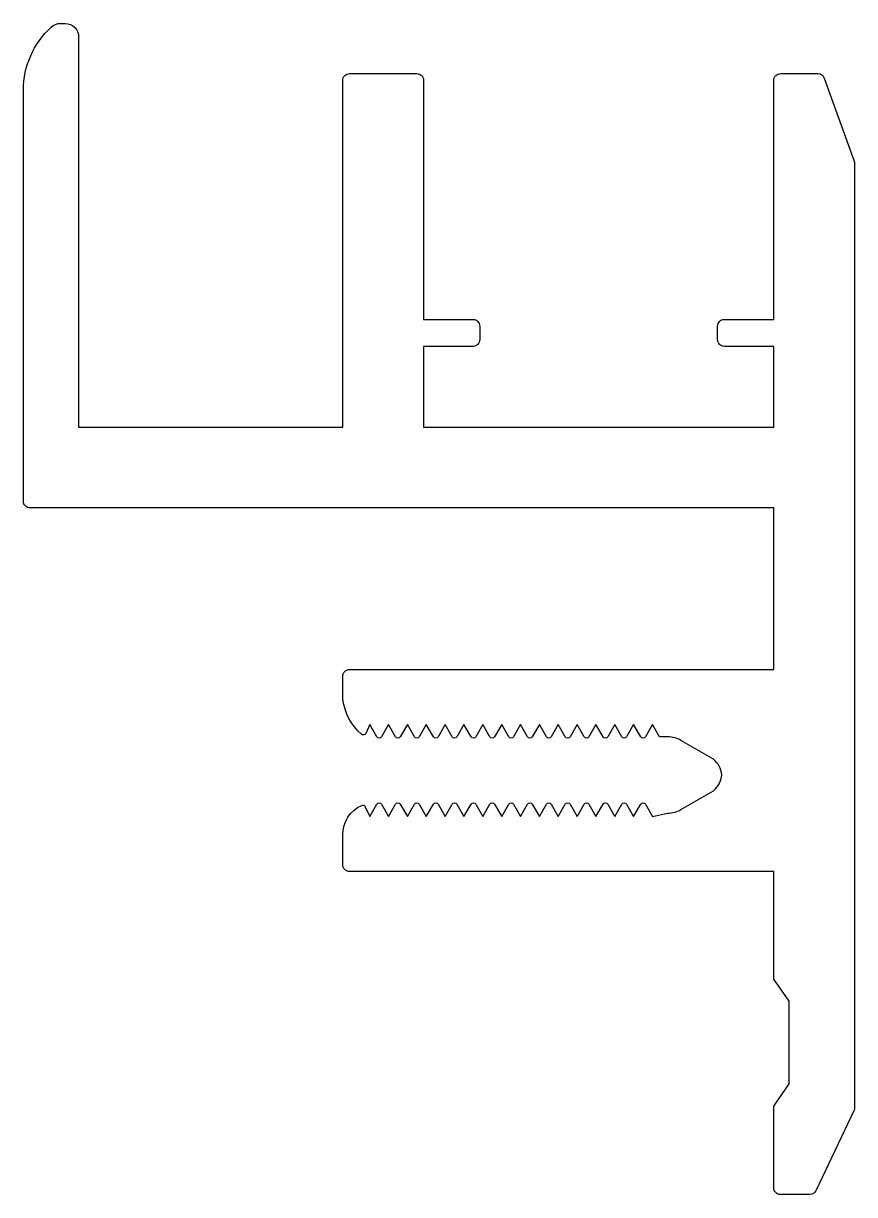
# Model space of a CAD drawing. Extents: x 636.2 to 667, y 713.1 to 756.6.
import ezdxf

# ---------------------------------------------------------------- set-up
doc = ezdxf.new("R2010")
doc.units = 0
doc.layers.get('0').update_dxf_attribs({"linetype": 'CONTINUOUS'})

msp = doc.modelspace()

# ---------------------------------------------------------------- linework, layer by layer
at = {"color": 0}
msp.add_lwpolyline([(665.886, 754.552), (666.998, 751.466, -0.08669), (667.013, 751.381), (667.013, 716.306, -0.111182), (666.989, 716.199), (665.581, 713.23, -0.28969), (665.355, 713.087), (664.263, 713.087, -0.414214), (664.013, 713.337), (664.013, 716.374), (664.586, 717.194), (664.586, 720.268), (664.013, 721.087), (664.013, 725.087), (648.263, 725.087, -0.414366), (648.013, 725.337), (648.014, 726.449, -0.294451), (648.718, 727.542, -0.415179), (648.851, 727.492), (649.014, 727.129), (649.277, 727.587, -0.578853), (649.45, 727.587), (649.713, 727.129), (649.976, 727.587, -0.578853), (650.15, 727.587), (650.413, 727.129), (650.676, 727.587, -0.578853), (650.85, 727.587), (651.113, 727.129), (651.376, 727.587, -0.578853), (651.55, 727.587), (651.813, 727.129), (652.076, 727.587, -0.578853), (652.249, 727.587), (652.513, 727.128), (652.776, 727.587, -0.578853), (652.95, 727.587), (653.213, 727.129), (653.476, 727.587, -0.578853), (653.649, 727.587), (653.913, 727.129), (654.176, 727.587, -0.578853), (654.349, 727.587), (654.612, 727.129), (654.875, 727.587, -0.578853), (655.049, 727.587), (655.312, 727.128), (655.576, 727.587, -0.578853), (655.749, 727.587), (656.012, 727.129), (656.275, 727.587, -0.578853), (656.449, 727.587), (656.712, 727.129), (656.975, 727.587, -0.578853), (657.148, 727.587), (657.411, 727.129), (657.674, 727.587, -0.578853), (657.848, 727.587), (658.111, 727.128), (658.375, 727.587, -0.578853), (658.548, 727.587), (658.811, 727.129), (659.074, 727.587, -0.578853), (659.248, 727.587), (659.511, 727.129), (660.068, 727.253, 0.13208), (660.568, 727.387), (661.774, 728.084, 0.197312), (662.083, 728.67, 0.197312), (661.774, 729.257), (660.568, 729.953, 0.13208), (660.068, 730.087), (659.776, 730.087), (659.512, 730.547), (659.248, 730.087, -0.578853), (659.074, 730.087), (658.811, 730.545), (658.548, 730.087, -0.578853), (658.375, 730.087), (658.111, 730.546), (657.848, 730.087, -0.578853), (657.674, 730.087), (657.411, 730.545), (657.148, 730.087, -0.578853), (656.975, 730.087), (656.712, 730.545), (656.449, 730.087, -0.578853), (656.275, 730.087), (656.012, 730.545), (655.749, 730.087, -0.578853), (655.576, 730.087), (655.312, 730.546), (655.049, 730.087, -0.578853), (654.875, 730.087), (654.612, 730.545), (654.349, 730.087, -0.578853), (654.176, 730.087), (653.913, 730.546), (653.649, 730.087, -0.578853), (653.476, 730.087), (653.213, 730.545), (652.95, 730.087, -0.578853), (652.776, 730.087), (652.513, 730.546), (652.249, 730.087, -0.578853), (652.076, 730.087), (651.813, 730.545), (651.55, 730.087, -0.578853), (651.376, 730.087), (651.113, 730.546), (650.85, 730.087, -0.578853), (650.676, 730.087), (650.413, 730.545), (650.15, 730.087, -0.578982), (649.976, 730.087), (649.713, 730.545), (649.45, 730.087, -0.578853), (649.277, 730.087), (649.014, 730.545), (648.865, 730.214, -0.50416), (648.708, 730.18, -0.181557), (648.014, 731.476), (648.013, 732.337, -0.4144), (648.263, 732.587), (664.013, 732.587), (664.013, 738.587), (636.409, 738.587, -0.414214), (636.159, 738.837), (636.159, 754.099, -0.210229), (637.191, 756.449, -0.188576), (637.53, 756.582), (637.709, 756.582, -0.414213), (638.209, 756.082), (638.209, 741.587), (639.013, 741.587), (648.013, 741.587), (648.013, 754.468, -0.414214), (648.263, 754.718), (650.763, 754.718, -0.414214), (651.013, 754.468), (651.013, 745.587), (652.849, 745.587, -0.414214), (653.099, 745.337), (653.099, 744.837, -0.414214), (652.849, 744.587), (651.013, 744.587), (651.013, 741.587), (664.013, 741.587), (664.013, 744.587), (662.177, 744.587, -0.414214), (661.927, 744.837), (661.927, 745.337, -0.414214), (662.177, 745.587), (664.013, 745.587), (664.013, 754.468, -0.414214), (664.263, 754.718), (665.651, 754.718, -0.31617)], format="xyb", close=True, dxfattribs=at)

doc.saveas('drawing.dxf')
